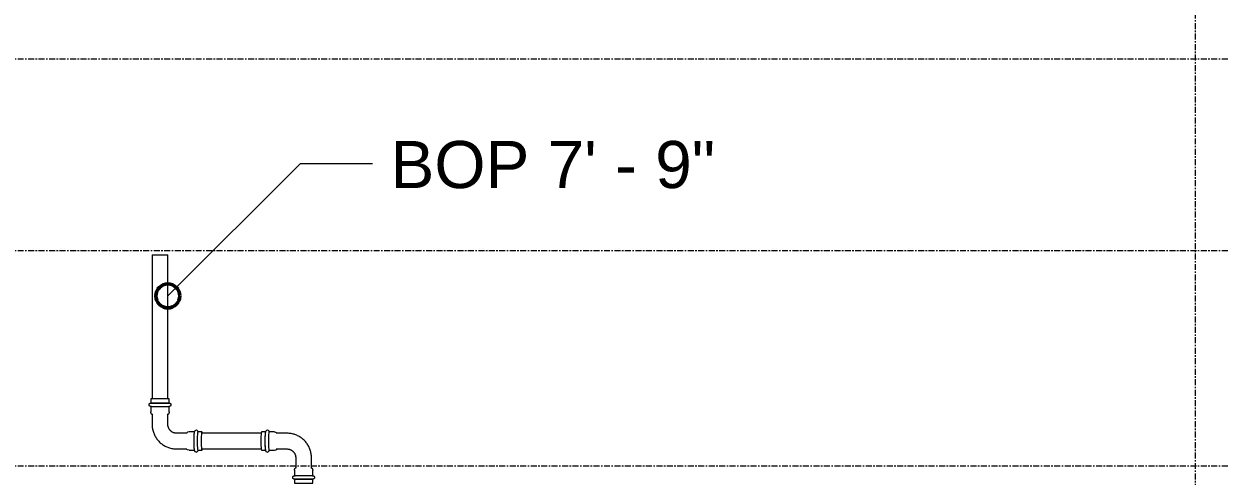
# Model space of a CAD drawing. Header units: inches. Extents: x -3679 to 241, y -496 to 1784.
# Drawn here: x -2538.9 to -2439, y 458.2 to 495.9 of the extents above; entities that cross this region are included whole.
import ezdxf

# ---------------------------------------------------------------- set-up
doc = ezdxf.new("R2010")
doc.units = ezdxf.units.IN
doc.header["$MEASUREMENT"] = 0
doc.linetypes.add('Grid Line', pattern=[0.875, 0.5, -0.125, 0.125, -0.125])
for name, color, linetype, lineweight in [('G-ANNO-DIMS', 251, 'Continuous', 9), ('P-PIPE', 1, 'Continuous', 9), ('S-GRID', 8, 'Continuous', 9)]:
    doc.layers.add(name, color=color, linetype=linetype, lineweight=lineweight)
doc.styles.add('Arial', font='arial.ttf', dxfattribs={"height": 3.934132})

# ---------------------------------------------------------------- blocks, each defined once
blk = doc.blocks.new('Victaulic-VicPress316-Elbow 90-45deg Style P568_P571 - Standard-V29-SECOND LEVEL')
at = {"layer": 'P-PIPE'}
for p, q in [((-2528.267, 464.593), (-2528.267, 464.254)), ((-2526.736, 464.593), (-2528.264, 464.593)), ((-2526.734, 464.593), (-2526.736, 464.593)), ((-2526.734, 464.254), (-2526.734, 464.593)), ((-2528.267, 463.963), (-2528.267, 463.512)), ((-2528.264, 464.254), (-2526.736, 464.254)), ((-2528.264, 463.963), (-2526.736, 463.963)), ((-2526.734, 463.512), (-2526.734, 463.963)), ((-2528.158, 463.345), (-2528.158, 462.466)), ((-2528.155, 463.294), (-2528.158, 463.294)), ((-2526.843, 462.466), (-2526.843, 463.345)), ((-2525.249, 461.73), (-2526.112, 461.73)), ((-2524.619, 461.839), (-2525.069, 461.839)), ((-2523.992, 461.839), (-2524.329, 461.839)), ((-2526.112, 460.415), (-2525.249, 460.415)), ((-2525.069, 460.306), (-2524.619, 460.306)), ((-2524.329, 460.306), (-2523.992, 460.306))]:
    blk.add_line(p, q, dxfattribs=at)
at = {"layer": 'P-PIPE', "flags": 128}
for points in [[(-2528.267, 463.963), (-2528.272, 463.963), (-2528.278, 463.963), (-2528.284, 463.964), (-2528.29, 463.965), (-2528.295, 463.966), (-2528.301, 463.967), (-2528.307, 463.969), (-2528.312, 463.97), (-2528.318, 463.972), (-2528.323, 463.975), (-2528.328, 463.977), (-2528.334, 463.979), (-2528.339, 463.982), (-2528.344, 463.985), (-2528.349, 463.988), (-2528.353, 463.992), (-2528.358, 463.995), (-2528.362, 463.999), (-2528.367, 464.003), (-2528.371, 464.007), (-2528.375, 464.011), (-2528.379, 464.016), (-2528.382, 464.02), (-2528.386, 464.025), (-2528.389, 464.03), (-2528.392, 464.035), (-2528.395, 464.04), (-2528.397, 464.045), (-2528.4, 464.05), (-2528.402, 464.056), (-2528.404, 464.061), (-2528.406, 464.067), (-2528.407, 464.072), (-2528.409, 464.078), (-2528.41, 464.084), (-2528.411, 464.09), (-2528.411, 464.095), (-2528.412, 464.101), (-2528.412, 464.107), (-2528.412, 464.113), (-2528.412, 464.119), (-2528.411, 464.124), (-2528.41, 464.13), (-2528.409, 464.136), (-2528.408, 464.142), (-2528.407, 464.147), (-2528.405, 464.153), (-2528.403, 464.158), (-2528.401, 464.164), (-2528.399, 464.169), (-2528.396, 464.174), (-2528.394, 464.179), (-2528.391, 464.184), (-2528.387, 464.189), (-2528.384, 464.194), (-2528.381, 464.199), (-2528.377, 464.203), (-2528.373, 464.208), (-2528.369, 464.212), (-2528.365, 464.216), (-2528.36, 464.22), (-2528.356, 464.223), (-2528.351, 464.227), (-2528.346, 464.23), (-2528.342, 464.233), (-2528.336, 464.236), (-2528.331, 464.239), (-2528.326, 464.241), (-2528.321, 464.244), (-2528.315, 464.246), (-2528.31, 464.247), (-2528.304, 464.249), (-2528.298, 464.25), (-2528.293, 464.252), (-2528.287, 464.253), (-2528.281, 464.253), (-2528.275, 464.254), (-2528.27, 464.254), (-2528.267, 464.254)], [(-2526.736, 464.254), (-2526.739, 464.254), (-2526.744, 464.254), (-2526.749, 464.254), (-2526.756, 464.254), (-2526.764, 464.254), (-2526.773, 464.254), (-2526.783, 464.254), (-2526.795, 464.254), (-2526.808, 464.254), (-2526.821, 464.254), (-2526.836, 464.254), (-2526.852, 464.254), (-2526.869, 464.254), (-2526.887, 464.254), (-2526.906, 464.254), (-2526.925, 464.254), (-2526.946, 464.254), (-2526.968, 464.254), (-2526.99, 464.254), (-2527.013, 464.254), (-2527.038, 464.254), (-2527.062, 464.254), (-2527.088, 464.254), (-2527.114, 464.254), (-2527.141, 464.254), (-2527.168, 464.254), (-2527.196, 464.254), (-2527.224, 464.254), (-2527.253, 464.254), (-2527.283, 464.254), (-2527.312, 464.254), (-2527.342, 464.254), (-2527.372, 464.254), (-2527.402, 464.254), (-2527.433, 464.254), (-2527.463, 464.254), (-2527.494, 464.254), (-2527.525, 464.254), (-2527.555, 464.254), (-2527.586, 464.254), (-2527.616, 464.254), (-2527.647, 464.254), (-2527.676, 464.254), (-2527.706, 464.254), (-2527.736, 464.254), (-2527.765, 464.254), (-2527.793, 464.254), (-2527.821, 464.254), (-2527.849, 464.254), (-2527.876, 464.254), (-2527.902, 464.254), (-2527.928, 464.254), (-2527.953, 464.254), (-2527.977, 464.254), (-2528.001, 464.254), (-2528.024, 464.254), (-2528.046, 464.254), (-2528.067, 464.254), (-2528.087, 464.254), (-2528.106, 464.254), (-2528.125, 464.254), (-2528.142, 464.254), (-2528.158, 464.254), (-2528.173, 464.254), (-2528.187, 464.254), (-2528.2, 464.254), (-2528.212, 464.254), (-2528.223, 464.254), (-2528.233, 464.254), (-2528.241, 464.254), (-2528.248, 464.254), (-2528.254, 464.254), (-2528.259, 464.254), (-2528.263, 464.254), (-2528.265, 464.254), (-2528.266, 464.254), (-2528.267, 464.254)], [(-2528.267, 464.254), (-2528.266, 464.254), (-2528.264, 464.254), (-2528.264, 464.254)], [(-2528.267, 463.963), (-2528.266, 463.963), (-2528.264, 463.963), (-2528.261, 463.963), (-2528.257, 463.963), (-2528.251, 463.963), (-2528.245, 463.963), (-2528.237, 463.963), (-2528.228, 463.963), (-2528.217, 463.963), (-2528.206, 463.963), (-2528.193, 463.963), (-2528.18, 463.963), (-2528.165, 463.963), (-2528.149, 463.963), (-2528.133, 463.963), (-2528.115, 463.963), (-2528.096, 463.963), (-2528.076, 463.963), (-2528.056, 463.963), (-2528.034, 463.963), (-2528.012, 463.963), (-2527.988, 463.963), (-2527.964, 463.963), (-2527.94, 463.963), (-2527.914, 463.963), (-2527.888, 463.963), (-2527.861, 463.963), (-2527.834, 463.963), (-2527.806, 463.963), (-2527.778, 463.963), (-2527.749, 463.963), (-2527.72, 463.963), (-2527.69, 463.963), (-2527.66, 463.963), (-2527.63, 463.963), (-2527.6, 463.963), (-2527.569, 463.963), (-2527.539, 463.963), (-2527.508, 463.963), (-2527.478, 463.963), (-2527.447, 463.963), (-2527.416, 463.963), (-2527.386, 463.963), (-2527.356, 463.963), (-2527.326, 463.963), (-2527.296, 463.963), (-2527.267, 463.963), (-2527.238, 463.963), (-2527.209, 463.963), (-2527.181, 463.963), (-2527.153, 463.963), (-2527.126, 463.963), (-2527.1, 463.963), (-2527.074, 463.963), (-2527.049, 463.963), (-2527.024, 463.963), (-2527.001, 463.963), (-2526.978, 463.963), (-2526.956, 463.963), (-2526.935, 463.963), (-2526.915, 463.963), (-2526.895, 463.963), (-2526.877, 463.963), (-2526.86, 463.963), (-2526.843, 463.963), (-2526.828, 463.963), (-2526.814, 463.963), (-2526.801, 463.963), (-2526.789, 463.963), (-2526.778, 463.963), (-2526.768, 463.963), (-2526.76, 463.963), (-2526.752, 463.963), (-2526.746, 463.963), (-2526.741, 463.963), (-2526.737, 463.963), (-2526.736, 463.963)], [(-2528.158, 463.294), (-2528.166, 463.3), (-2528.174, 463.307), (-2528.182, 463.315), (-2528.19, 463.322), (-2528.198, 463.33), (-2528.205, 463.339), (-2528.211, 463.347), (-2528.218, 463.356), (-2528.224, 463.365), (-2528.229, 463.374), (-2528.235, 463.384), (-2528.24, 463.394), (-2528.244, 463.404), (-2528.248, 463.414), (-2528.252, 463.424), (-2528.255, 463.434), (-2528.258, 463.445), (-2528.261, 463.455), (-2528.263, 463.466), (-2528.264, 463.477), (-2528.265, 463.488), (-2528.266, 463.499), (-2528.267, 463.51), (-2528.267, 463.512)], [(-2528.264, 463.963), (-2528.266, 463.963), (-2528.267, 463.963)], [(-2528.264, 464.254), (-2528.261, 464.254), (-2528.256, 464.254), (-2528.251, 464.254), (-2528.244, 464.254), (-2528.236, 464.254), (-2528.227, 464.254), (-2528.217, 464.254)], [(-2528.222, 463.963), (-2528.232, 463.963), (-2528.24, 463.963), (-2528.248, 463.963), (-2528.254, 463.963), (-2528.259, 463.963), (-2528.263, 463.963), (-2528.264, 463.963)], [(-2526.734, 463.512), (-2526.734, 463.501), (-2526.734, 463.49), (-2526.735, 463.479), (-2526.737, 463.468), (-2526.739, 463.457), (-2526.741, 463.447), (-2526.744, 463.436), (-2526.747, 463.426), (-2526.751, 463.416), (-2526.755, 463.405), (-2526.759, 463.395), (-2526.764, 463.386), (-2526.77, 463.376), (-2526.775, 463.367), (-2526.781, 463.358), (-2526.787, 463.349), (-2526.794, 463.34), (-2526.801, 463.332), (-2526.808, 463.324), (-2526.816, 463.316), (-2526.824, 463.309), (-2526.832, 463.302), (-2526.841, 463.295), (-2526.843, 463.294)], [(-2526.734, 463.963), (-2526.734, 463.963), (-2526.736, 463.963), (-2526.739, 463.963), (-2526.743, 463.963), (-2526.749, 463.963), (-2526.755, 463.963), (-2526.763, 463.963), (-2526.772, 463.963)], [(-2526.767, 464.254), (-2526.759, 464.254), (-2526.752, 464.254), (-2526.746, 464.254), (-2526.741, 464.254), (-2526.737, 464.254), (-2526.735, 464.254), (-2526.734, 464.254), (-2526.734, 464.254)], [(-2526.734, 464.254), (-2526.734, 464.254), (-2526.736, 464.254), (-2526.736, 464.254)], [(-2526.736, 463.963), (-2526.734, 463.963), (-2526.734, 463.963)], [(-2526.734, 464.254), (-2526.728, 464.254), (-2526.722, 464.254), (-2526.716, 464.253), (-2526.71, 464.252), (-2526.705, 464.251), (-2526.699, 464.25), (-2526.693, 464.248), (-2526.688, 464.247), (-2526.682, 464.245), (-2526.677, 464.243), (-2526.672, 464.24), (-2526.666, 464.238), (-2526.661, 464.235), (-2526.656, 464.232), (-2526.651, 464.229), (-2526.647, 464.225), (-2526.642, 464.222), (-2526.638, 464.218), (-2526.633, 464.214), (-2526.629, 464.21), (-2526.625, 464.206), (-2526.621, 464.201), (-2526.618, 464.197), (-2526.614, 464.192), (-2526.611, 464.187), (-2526.608, 464.182), (-2526.605, 464.177), (-2526.603, 464.172), (-2526.6, 464.167), (-2526.598, 464.161), (-2526.596, 464.156), (-2526.594, 464.15), (-2526.593, 464.145), (-2526.591, 464.139), (-2526.59, 464.133), (-2526.589, 464.128), (-2526.589, 464.122), (-2526.588, 464.116), (-2526.588, 464.11), (-2526.588, 464.104), (-2526.588, 464.098), (-2526.589, 464.093), (-2526.59, 464.087), (-2526.591, 464.081), (-2526.592, 464.075), (-2526.593, 464.07), (-2526.595, 464.064), (-2526.597, 464.059), (-2526.599, 464.053), (-2526.601, 464.048), (-2526.604, 464.043), (-2526.606, 464.038), (-2526.609, 464.033), (-2526.613, 464.028), (-2526.616, 464.023), (-2526.619, 464.018), (-2526.623, 464.014), (-2526.627, 464.009), (-2526.631, 464.005), (-2526.635, 464.001), (-2526.64, 463.997), (-2526.644, 463.994), (-2526.649, 463.99), (-2526.654, 463.987), (-2526.658, 463.984), (-2526.664, 463.981), (-2526.669, 463.978), (-2526.674, 463.976), (-2526.679, 463.973), (-2526.685, 463.971), (-2526.69, 463.97), (-2526.696, 463.968), (-2526.702, 463.967), (-2526.707, 463.965), (-2526.713, 463.964), (-2526.719, 463.964), (-2526.725, 463.963), (-2526.73, 463.963), (-2526.734, 463.963)], [(-2528.158, 462.466), (-2528.156, 462.384), (-2528.151, 462.302), (-2528.143, 462.22), (-2528.131, 462.139), (-2528.117, 462.059), (-2528.099, 461.979), (-2528.078, 461.899), (-2528.054, 461.821), (-2528.027, 461.744), (-2527.996, 461.668), (-2527.963, 461.593), (-2527.927, 461.519), (-2527.888, 461.448), (-2527.846, 461.377), (-2527.801, 461.309), (-2527.753, 461.242), (-2527.703, 461.177), (-2527.651, 461.114), (-2527.595, 461.054), (-2527.538, 460.995), (-2527.478, 460.939), (-2527.416, 460.886), (-2527.352, 460.835), (-2527.286, 460.786), (-2527.218, 460.741), (-2527.148, 460.698), (-2527.077, 460.658), (-2527.004, 460.62), (-2526.93, 460.586), (-2526.854, 460.555), (-2526.777, 460.526), (-2526.699, 460.501), (-2526.62, 460.479), (-2526.54, 460.461), (-2526.46, 460.445), (-2526.379, 460.433), (-2526.298, 460.423), (-2526.216, 460.418), (-2526.134, 460.415), (-2526.112, 460.415)], [(-2526.112, 461.73), (-2526.141, 461.731), (-2526.17, 461.732), (-2526.199, 461.735), (-2526.228, 461.739), (-2526.257, 461.745), (-2526.285, 461.751), (-2526.313, 461.759), (-2526.341, 461.767), (-2526.369, 461.777), (-2526.396, 461.788), (-2526.422, 461.8), (-2526.448, 461.813), (-2526.474, 461.827), (-2526.499, 461.842), (-2526.524, 461.858), (-2526.547, 461.875), (-2526.57, 461.893), (-2526.593, 461.912), (-2526.614, 461.932), (-2526.635, 461.952), (-2526.655, 461.974), (-2526.674, 461.996), (-2526.692, 462.019), (-2526.71, 462.043), (-2526.726, 462.067), (-2526.741, 462.092), (-2526.756, 462.118), (-2526.769, 462.144), (-2526.781, 462.171), (-2526.793, 462.198), (-2526.803, 462.226), (-2526.812, 462.254), (-2526.82, 462.282), (-2526.826, 462.311), (-2526.832, 462.34), (-2526.836, 462.369), (-2526.839, 462.399), (-2526.842, 462.428), (-2526.842, 462.458), (-2526.843, 462.466)], [(-2525.069, 461.839), (-2525.189, 461.812), (-2525.262, 461.761), (-2525.293, 461.726)], [(-2524.474, 461.985), (-2524.54, 461.969), (-2524.581, 461.941), (-2524.602, 461.916), (-2524.614, 461.896), (-2524.622, 461.879), (-2524.627, 461.864), (-2524.632, 461.85), (-2524.636, 461.835), (-2524.639, 461.821), (-2524.642, 461.807), (-2524.645, 461.791), (-2524.648, 461.775), (-2524.65, 461.759), (-2524.653, 461.741), (-2524.655, 461.723), (-2524.657, 461.703), (-2524.659, 461.683), (-2524.661, 461.663), (-2524.663, 461.641), (-2524.665, 461.618), (-2524.667, 461.595), (-2524.669, 461.571), (-2524.67, 461.546), (-2524.672, 461.521), (-2524.673, 461.494), (-2524.675, 461.468), (-2524.676, 461.44), (-2524.677, 461.412), (-2524.678, 461.384), (-2524.679, 461.355), (-2524.68, 461.326), (-2524.681, 461.296), (-2524.682, 461.266), (-2524.682, 461.235), (-2524.683, 461.205), (-2524.683, 461.174), (-2524.683, 461.143), (-2524.684, 461.112), (-2524.684, 461.081), (-2524.684, 461.05), (-2524.683, 461.019), (-2524.683, 460.988), (-2524.683, 460.957), (-2524.682, 460.926), (-2524.682, 460.896), (-2524.681, 460.865), (-2524.681, 460.835), (-2524.68, 460.806), (-2524.679, 460.777), (-2524.678, 460.748), (-2524.677, 460.72), (-2524.675, 460.692), (-2524.674, 460.665), (-2524.673, 460.639), (-2524.671, 460.613), (-2524.67, 460.587), (-2524.668, 460.563), (-2524.666, 460.539), (-2524.664, 460.516), (-2524.662, 460.494), (-2524.66, 460.473), (-2524.658, 460.452), (-2524.656, 460.433), (-2524.654, 460.414), (-2524.651, 460.396), (-2524.649, 460.379), (-2524.646, 460.362), (-2524.644, 460.347), (-2524.641, 460.332), (-2524.637, 460.317), (-2524.634, 460.303), (-2524.63, 460.289), (-2524.625, 460.274), (-2524.619, 460.259), (-2524.609, 460.24), (-2524.594, 460.218), (-2524.565, 460.191), (-2524.512, 460.165), (-2524.474, 460.161)], [(-2524.311, 461.828), (-2524.315, 461.842), (-2524.319, 461.856), (-2524.324, 461.871), (-2524.33, 461.886), (-2524.34, 461.905), (-2524.355, 461.927), (-2524.384, 461.954), (-2524.436, 461.98), (-2524.474, 461.985)], [(-2525.069, 460.306), (-2525.189, 460.333), (-2525.262, 460.384), (-2525.293, 460.419)], [(-2524.474, 460.161), (-2524.409, 460.176), (-2524.368, 460.204), (-2524.347, 460.229), (-2524.335, 460.249), (-2524.327, 460.266), (-2524.322, 460.281), (-2524.317, 460.296), (-2524.313, 460.31)]]:
    blk.add_lwpolyline(points, dxfattribs=at)
at = {"layer": 'P-PIPE'}
for centre, major_axis, start_param, end_param in [((-2525.287, 461.073), (0, 0.657), 0, 0.171949), ((-2524.619, 461.073), (0, 0.766), 0, 3.141593), ((-2524.329, 461.073), (0, 0.766), 0, 3.141593), ((-2523.992, 461.073), (0, 0.767), 0, 3.141593), ((-2523.992, 461.073), (0, 0.766), 5.901861, 6.283185), ((-2525.287, 461.073), (0, 0.658), 3.030252, 3.141593), ((-2523.992, 461.073), (0, 0.767), 3.141593, 3.522917)]:
    blk.add_ellipse(centre, major_axis=major_axis, ratio=0.083045, start_param=start_param, end_param=end_param, dxfattribs=at)
blk = doc.blocks.new('Victaulic-VicPress316-Elbow 90-45deg Style P568_P571 - Standard-V30-SECOND LEVEL')
at = {"layer": 'P-PIPE'}
for p, q in [((-2518.671, 461.839), (-2519.008, 461.839)), ((-2517.931, 461.839), (-2518.381, 461.839)), ((-2516.888, 461.73), (-2517.792, 461.73)), ((-2519.008, 460.306), (-2518.671, 460.306)), ((-2518.381, 460.306), (-2517.931, 460.306)), ((-2517.792, 460.415), (-2516.888, 460.415)), ((-2516.158, 459.68), (-2516.158, 458.8)), ((-2514.843, 458.782), (-2514.843, 459.68)), ((-2516.267, 458.634), (-2516.267, 458.182)), ((-2516.158, 458.852), (-2516.155, 458.852)), ((-2514.734, 458.182), (-2514.734, 458.634)), ((-2516.267, 457.891), (-2516.267, 457.553)), ((-2514.736, 458.182), (-2516.264, 458.182)), ((-2514.736, 457.891), (-2516.264, 457.891)), ((-2516.264, 457.553), (-2514.736, 457.553)), ((-2514.736, 457.553), (-2514.734, 457.553)), ((-2514.734, 457.553), (-2514.734, 457.891))]:
    blk.add_line(p, q, dxfattribs=at)
at = {"layer": 'P-PIPE', "flags": 128}
for points in [[(-2518.526, 461.985), (-2518.591, 461.969), (-2518.632, 461.941), (-2518.653, 461.916), (-2518.665, 461.896), (-2518.673, 461.879), (-2518.678, 461.864), (-2518.683, 461.85), (-2518.687, 461.835), (-2518.69, 461.821), (-2518.693, 461.807), (-2518.696, 461.791), (-2518.699, 461.775), (-2518.701, 461.759), (-2518.704, 461.741), (-2518.706, 461.723), (-2518.708, 461.703), (-2518.71, 461.683), (-2518.712, 461.663), (-2518.714, 461.641), (-2518.716, 461.618), (-2518.718, 461.595), (-2518.72, 461.571), (-2518.721, 461.546), (-2518.723, 461.521), (-2518.724, 461.494), (-2518.726, 461.468), (-2518.727, 461.44), (-2518.728, 461.412), (-2518.729, 461.384), (-2518.73, 461.355), (-2518.731, 461.326), (-2518.732, 461.296), (-2518.733, 461.266), (-2518.733, 461.235), (-2518.734, 461.205), (-2518.734, 461.174), (-2518.734, 461.143), (-2518.735, 461.112), (-2518.735, 461.081), (-2518.735, 461.05), (-2518.735, 461.019), (-2518.734, 460.988), (-2518.734, 460.957), (-2518.734, 460.926), (-2518.733, 460.896), (-2518.732, 460.865), (-2518.732, 460.835), (-2518.731, 460.806), (-2518.73, 460.777), (-2518.729, 460.748), (-2518.728, 460.72), (-2518.726, 460.692), (-2518.725, 460.665), (-2518.724, 460.639), (-2518.722, 460.613), (-2518.721, 460.587), (-2518.719, 460.563), (-2518.717, 460.539), (-2518.715, 460.516), (-2518.713, 460.494), (-2518.711, 460.473), (-2518.709, 460.452), (-2518.707, 460.433), (-2518.705, 460.414), (-2518.702, 460.396), (-2518.7, 460.379), (-2518.697, 460.362), (-2518.695, 460.347), (-2518.692, 460.332), (-2518.689, 460.317), (-2518.685, 460.303), (-2518.681, 460.289), (-2518.676, 460.274), (-2518.67, 460.259), (-2518.66, 460.24), (-2518.645, 460.218), (-2518.616, 460.191), (-2518.564, 460.165), (-2518.526, 460.161)], [(-2518.363, 461.828), (-2518.366, 461.842), (-2518.37, 461.856), (-2518.375, 461.871), (-2518.381, 461.886), (-2518.391, 461.905), (-2518.406, 461.927), (-2518.435, 461.954), (-2518.488, 461.98), (-2518.526, 461.985)], [(-2517.931, 461.839), (-2517.811, 461.812), (-2517.738, 461.761), (-2517.707, 461.726)], [(-2514.843, 459.68), (-2514.844, 459.761), (-2514.849, 459.843), (-2514.857, 459.925), (-2514.869, 460.006), (-2514.883, 460.086), (-2514.901, 460.166), (-2514.922, 460.246), (-2514.946, 460.324), (-2514.973, 460.401), (-2515.004, 460.477), (-2515.037, 460.552), (-2515.073, 460.626), (-2515.112, 460.698), (-2515.154, 460.768), (-2515.199, 460.836), (-2515.247, 460.903), (-2515.297, 460.968), (-2515.349, 461.031), (-2515.405, 461.091), (-2515.462, 461.15), (-2515.522, 461.206), (-2515.584, 461.259), (-2515.648, 461.31), (-2515.714, 461.359), (-2515.782, 461.404), (-2515.852, 461.447), (-2515.923, 461.488), (-2515.996, 461.525), (-2516.07, 461.559), (-2516.146, 461.59), (-2516.223, 461.619), (-2516.301, 461.644), (-2516.38, 461.666), (-2516.46, 461.685), (-2516.54, 461.7), (-2516.621, 461.712), (-2516.702, 461.722), (-2516.784, 461.727), (-2516.866, 461.73), (-2516.888, 461.73)], [(-2518.526, 460.161), (-2518.46, 460.176), (-2518.419, 460.204), (-2518.398, 460.229), (-2518.386, 460.249), (-2518.378, 460.266), (-2518.373, 460.281), (-2518.368, 460.296), (-2518.364, 460.31)], [(-2517.931, 460.306), (-2517.811, 460.333), (-2517.738, 460.384), (-2517.707, 460.419)], [(-2516.888, 460.415), (-2516.859, 460.414), (-2516.83, 460.413), (-2516.801, 460.41), (-2516.772, 460.406), (-2516.743, 460.4), (-2516.715, 460.394), (-2516.687, 460.387), (-2516.659, 460.378), (-2516.631, 460.368), (-2516.604, 460.357), (-2516.578, 460.345), (-2516.552, 460.332), (-2516.526, 460.318), (-2516.501, 460.303), (-2516.476, 460.287), (-2516.453, 460.27), (-2516.43, 460.252), (-2516.407, 460.233), (-2516.386, 460.213), (-2516.365, 460.193), (-2516.345, 460.171), (-2516.326, 460.149), (-2516.308, 460.126), (-2516.29, 460.102), (-2516.274, 460.078), (-2516.259, 460.053), (-2516.244, 460.027), (-2516.231, 460.001), (-2516.219, 459.974), (-2516.207, 459.947), (-2516.197, 459.919), (-2516.188, 459.891), (-2516.18, 459.863), (-2516.174, 459.834), (-2516.168, 459.805), (-2516.164, 459.776), (-2516.161, 459.746), (-2516.158, 459.717), (-2516.158, 459.687), (-2516.158, 459.68)], [(-2516.267, 458.634), (-2516.266, 458.644), (-2516.266, 458.655), (-2516.265, 458.666), (-2516.263, 458.677), (-2516.261, 458.688), (-2516.259, 458.698), (-2516.256, 458.709), (-2516.253, 458.719), (-2516.249, 458.73), (-2516.245, 458.74), (-2516.241, 458.75), (-2516.236, 458.759), (-2516.23, 458.769), (-2516.225, 458.778), (-2516.219, 458.787), (-2516.213, 458.796), (-2516.206, 458.805), (-2516.199, 458.813), (-2516.192, 458.821), (-2516.184, 458.829), (-2516.176, 458.836), (-2516.168, 458.844), (-2516.159, 458.85), (-2516.158, 458.852)], [(-2514.843, 458.852), (-2514.834, 458.845), (-2514.826, 458.838), (-2514.818, 458.83), (-2514.81, 458.823), (-2514.802, 458.815), (-2514.795, 458.806), (-2514.789, 458.798), (-2514.782, 458.789), (-2514.776, 458.78), (-2514.771, 458.771), (-2514.765, 458.761), (-2514.76, 458.751), (-2514.756, 458.741), (-2514.752, 458.731), (-2514.748, 458.721), (-2514.745, 458.711), (-2514.742, 458.7), (-2514.739, 458.69), (-2514.737, 458.679), (-2514.736, 458.668), (-2514.735, 458.657), (-2514.734, 458.646), (-2514.734, 458.636), (-2514.734, 458.634)], [(-2516.267, 457.891), (-2516.272, 457.891), (-2516.278, 457.891), (-2516.284, 457.892), (-2516.29, 457.893), (-2516.295, 457.894), (-2516.301, 457.895), (-2516.307, 457.897), (-2516.312, 457.898), (-2516.318, 457.9), (-2516.323, 457.903), (-2516.328, 457.905), (-2516.334, 457.907), (-2516.339, 457.91), (-2516.344, 457.913), (-2516.349, 457.916), (-2516.353, 457.92), (-2516.358, 457.923), (-2516.362, 457.927), (-2516.367, 457.931), (-2516.371, 457.935), (-2516.375, 457.939), (-2516.379, 457.944), (-2516.382, 457.948), (-2516.386, 457.953), (-2516.389, 457.958), (-2516.392, 457.963), (-2516.395, 457.968), (-2516.397, 457.973), (-2516.4, 457.978), (-2516.402, 457.984), (-2516.404, 457.989), (-2516.406, 457.995), (-2516.407, 458), (-2516.409, 458.006), (-2516.41, 458.012), (-2516.411, 458.018), (-2516.411, 458.023), (-2516.412, 458.029), (-2516.412, 458.035), (-2516.412, 458.041), (-2516.412, 458.047), (-2516.411, 458.052), (-2516.41, 458.058), (-2516.409, 458.064), (-2516.408, 458.07), (-2516.407, 458.075), (-2516.405, 458.081), (-2516.403, 458.086), (-2516.401, 458.092), (-2516.399, 458.097), (-2516.396, 458.102), (-2516.394, 458.107), (-2516.391, 458.112), (-2516.387, 458.117), (-2516.384, 458.122), (-2516.381, 458.127), (-2516.377, 458.131), (-2516.373, 458.136), (-2516.369, 458.14), (-2516.365, 458.144), (-2516.36, 458.148), (-2516.356, 458.151), (-2516.351, 458.155), (-2516.346, 458.158), (-2516.342, 458.161), (-2516.336, 458.164), (-2516.331, 458.167), (-2516.326, 458.169), (-2516.321, 458.172), (-2516.315, 458.174), (-2516.31, 458.175), (-2516.304, 458.177), (-2516.298, 458.178), (-2516.293, 458.18), (-2516.287, 458.181), (-2516.281, 458.181), (-2516.275, 458.182), (-2516.27, 458.182), (-2516.267, 458.182)], [(-2514.736, 458.182), (-2514.739, 458.182), (-2514.744, 458.182), (-2514.749, 458.182), (-2514.756, 458.182), (-2514.764, 458.182), (-2514.773, 458.182), (-2514.783, 458.182), (-2514.795, 458.182), (-2514.808, 458.182), (-2514.821, 458.182), (-2514.836, 458.182), (-2514.852, 458.182), (-2514.869, 458.182), (-2514.887, 458.182), (-2514.906, 458.182), (-2514.925, 458.182), (-2514.946, 458.182), (-2514.968, 458.182), (-2514.99, 458.182), (-2515.013, 458.182), (-2515.038, 458.182), (-2515.062, 458.182), (-2515.088, 458.182), (-2515.114, 458.182), (-2515.141, 458.182), (-2515.168, 458.182), (-2515.196, 458.182), (-2515.224, 458.182), (-2515.253, 458.182), (-2515.283, 458.182), (-2515.312, 458.182), (-2515.342, 458.182), (-2515.372, 458.182), (-2515.402, 458.182), (-2515.433, 458.182), (-2515.463, 458.182), (-2515.494, 458.182), (-2515.525, 458.182), (-2515.555, 458.182), (-2515.586, 458.182), (-2515.616, 458.182), (-2515.647, 458.182), (-2515.676, 458.182), (-2515.706, 458.182), (-2515.736, 458.182), (-2515.765, 458.182), (-2515.793, 458.182), (-2515.821, 458.182), (-2515.849, 458.182), (-2515.876, 458.182), (-2515.902, 458.182), (-2515.928, 458.182), (-2515.953, 458.182), (-2515.977, 458.182), (-2516.001, 458.182), (-2516.024, 458.182), (-2516.046, 458.182), (-2516.067, 458.182), (-2516.087, 458.182), (-2516.106, 458.182), (-2516.125, 458.182), (-2516.142, 458.182), (-2516.158, 458.182), (-2516.173, 458.182), (-2516.187, 458.182), (-2516.2, 458.182), (-2516.212, 458.182), (-2516.223, 458.182), (-2516.233, 458.182), (-2516.241, 458.182), (-2516.248, 458.182), (-2516.254, 458.182), (-2516.259, 458.182), (-2516.263, 458.182), (-2516.265, 458.182), (-2516.266, 458.182), (-2516.267, 458.182)], [(-2516.267, 458.182), (-2516.266, 458.182), (-2516.264, 458.182), (-2516.264, 458.182)], [(-2516.267, 457.891), (-2516.266, 457.891), (-2516.264, 457.891), (-2516.261, 457.891), (-2516.257, 457.891), (-2516.251, 457.891), (-2516.245, 457.891), (-2516.237, 457.891), (-2516.228, 457.891), (-2516.217, 457.891), (-2516.206, 457.891), (-2516.193, 457.891), (-2516.18, 457.891), (-2516.165, 457.891), (-2516.149, 457.891), (-2516.133, 457.891), (-2516.115, 457.891), (-2516.096, 457.891), (-2516.076, 457.891), (-2516.056, 457.891), (-2516.034, 457.891), (-2516.012, 457.891), (-2515.988, 457.891), (-2515.964, 457.891), (-2515.94, 457.891), (-2515.914, 457.891), (-2515.888, 457.891), (-2515.861, 457.891), (-2515.834, 457.891), (-2515.806, 457.891), (-2515.778, 457.891), (-2515.749, 457.891), (-2515.72, 457.891), (-2515.69, 457.891), (-2515.66, 457.891), (-2515.63, 457.891), (-2515.6, 457.891), (-2515.569, 457.891), (-2515.539, 457.891), (-2515.508, 457.891), (-2515.478, 457.891), (-2515.447, 457.891), (-2515.416, 457.891), (-2515.386, 457.891), (-2515.356, 457.891), (-2515.326, 457.891), (-2515.296, 457.891), (-2515.267, 457.891), (-2515.238, 457.891), (-2515.209, 457.891), (-2515.181, 457.891), (-2515.153, 457.891), (-2515.126, 457.891), (-2515.1, 457.891), (-2515.074, 457.891), (-2515.049, 457.891), (-2515.024, 457.891), (-2515.001, 457.891), (-2514.978, 457.891), (-2514.956, 457.891), (-2514.935, 457.891), (-2514.915, 457.891), (-2514.895, 457.891), (-2514.877, 457.891), (-2514.86, 457.891), (-2514.843, 457.891), (-2514.828, 457.891), (-2514.814, 457.891), (-2514.801, 457.891), (-2514.789, 457.891), (-2514.778, 457.891), (-2514.768, 457.891), (-2514.76, 457.891), (-2514.752, 457.891), (-2514.746, 457.891), (-2514.741, 457.891), (-2514.737, 457.891), (-2514.736, 457.891)], [(-2516.264, 457.891), (-2516.266, 457.891), (-2516.267, 457.891)], [(-2516.264, 458.182), (-2516.261, 458.182), (-2516.256, 458.182), (-2516.251, 458.182), (-2516.244, 458.182), (-2516.236, 458.182), (-2516.227, 458.182), (-2516.217, 458.182)], [(-2516.222, 457.891), (-2516.232, 457.891), (-2516.24, 457.891), (-2516.248, 457.891), (-2516.254, 457.891), (-2516.259, 457.891), (-2516.263, 457.891), (-2516.264, 457.891)], [(-2514.734, 457.891), (-2514.734, 457.891), (-2514.736, 457.891), (-2514.739, 457.891), (-2514.743, 457.891), (-2514.749, 457.891), (-2514.755, 457.891), (-2514.763, 457.891), (-2514.772, 457.891)], [(-2514.767, 458.182), (-2514.759, 458.182), (-2514.752, 458.182), (-2514.746, 458.182), (-2514.741, 458.182), (-2514.737, 458.182), (-2514.735, 458.182), (-2514.734, 458.182), (-2514.734, 458.182)], [(-2514.734, 458.182), (-2514.734, 458.182), (-2514.736, 458.182), (-2514.736, 458.182)], [(-2514.736, 457.891), (-2514.734, 457.891), (-2514.734, 457.891)], [(-2514.734, 458.182), (-2514.728, 458.182), (-2514.722, 458.182), (-2514.716, 458.181), (-2514.71, 458.18), (-2514.705, 458.179), (-2514.699, 458.178), (-2514.693, 458.176), (-2514.688, 458.175), (-2514.682, 458.173), (-2514.677, 458.171), (-2514.672, 458.168), (-2514.666, 458.166), (-2514.661, 458.163), (-2514.656, 458.16), (-2514.651, 458.157), (-2514.647, 458.153), (-2514.642, 458.15), (-2514.638, 458.146), (-2514.633, 458.142), (-2514.629, 458.138), (-2514.625, 458.134), (-2514.621, 458.129), (-2514.618, 458.125), (-2514.614, 458.12), (-2514.611, 458.115), (-2514.608, 458.11), (-2514.605, 458.105), (-2514.603, 458.1), (-2514.6, 458.095), (-2514.598, 458.089), (-2514.596, 458.084), (-2514.594, 458.078), (-2514.593, 458.073), (-2514.591, 458.067), (-2514.59, 458.061), (-2514.589, 458.056), (-2514.589, 458.05), (-2514.588, 458.044), (-2514.588, 458.038), (-2514.588, 458.032), (-2514.588, 458.026), (-2514.589, 458.021), (-2514.59, 458.015), (-2514.591, 458.009), (-2514.592, 458.003), (-2514.593, 457.998), (-2514.595, 457.992), (-2514.597, 457.987), (-2514.599, 457.981), (-2514.601, 457.976), (-2514.604, 457.971), (-2514.606, 457.966), (-2514.609, 457.961), (-2514.613, 457.956), (-2514.616, 457.951), (-2514.619, 457.946), (-2514.623, 457.942), (-2514.627, 457.937), (-2514.631, 457.933), (-2514.635, 457.929), (-2514.64, 457.925), (-2514.644, 457.922), (-2514.649, 457.918), (-2514.654, 457.915), (-2514.658, 457.912), (-2514.664, 457.909), (-2514.669, 457.906), (-2514.674, 457.904), (-2514.679, 457.901), (-2514.685, 457.899), (-2514.69, 457.898), (-2514.696, 457.896), (-2514.702, 457.895), (-2514.707, 457.893), (-2514.713, 457.892), (-2514.719, 457.892), (-2514.725, 457.891), (-2514.73, 457.891), (-2514.734, 457.891)]]:
    blk.add_lwpolyline(points, dxfattribs=at)
at = {"layer": 'P-PIPE'}
for centre, major_axis in [((-2519.008, 461.073), (0, 0.767)), ((-2518.671, 461.073), (0, 0.766)), ((-2518.381, 461.073), (0, 0.766))]:
    blk.add_ellipse(centre, major_axis=major_axis, ratio=0.083045, start_param=0, end_param=3.141593, dxfattribs=at)

msp = doc.modelspace()

# ---------------------------------------------------------------- linework, layer by layer
at = {"layer": 'G-ANNO-DIMS'}
for p, q in [((-2526.843, 473.2), (-2515.766, 484.277)), ((-2515.766, 484.277), (-2509.737, 484.277))]:
    msp.add_line(p, q, dxfattribs=at)
at = {"layer": 'G-ANNO-DIMS', "lineweight": 50}
msp.add_circle((-2526.843, 473.2), 1, dxfattribs=at)
at = {"layer": 'P-PIPE'}
for p, q in [((-2528.158, 476.635), (-2528.158, 464.593)), ((-2528.158, 476.635), (-2526.843, 476.635)), ((-2526.843, 464.593), (-2526.843, 476.635)), ((-2519.03, 461.73), (-2524.014, 461.73)), ((-2524.014, 460.415), (-2519.03, 460.415))]:
    msp.add_line(p, q, dxfattribs=at)
at = {"layer": 'S-GRID', "linetype": 'Grid Line'}
for p, q in [((-2441, 1771.743), (-2441, -484.257)), ((-3666.394, 493), (228, 493)), ((-3666.394, 477), (228, 477)), ((-3666.394, 459), (228, 459))]:
    msp.add_line(p, q, dxfattribs=at)

# ---------------------------------------------------------------- block references
at = {"layer": 'P-PIPE'}
for name in ['Victaulic-VicPress316-Elbow 90-45deg Style P568_P571 - Standard-V29-SECOND LEVEL', 'Victaulic-VicPress316-Elbow 90-45deg Style P568_P571 - Standard-V30-SECOND LEVEL']:
    msp.add_blockref(name, (0, 0), dxfattribs=at)

# ---------------------------------------------------------------- texts
at = {"layer": 'G-ANNO-DIMS', "insert": (-2508.237, 486.146), "char_height": 3.93413, "width": 32.304, "attachment_point": 1, "line_spacing_factor": 0.938532, "style": 'Arial'}
msp.add_mtext('BOP 7\' - 9"', dxfattribs=at)

doc.saveas('drawing.dxf')
